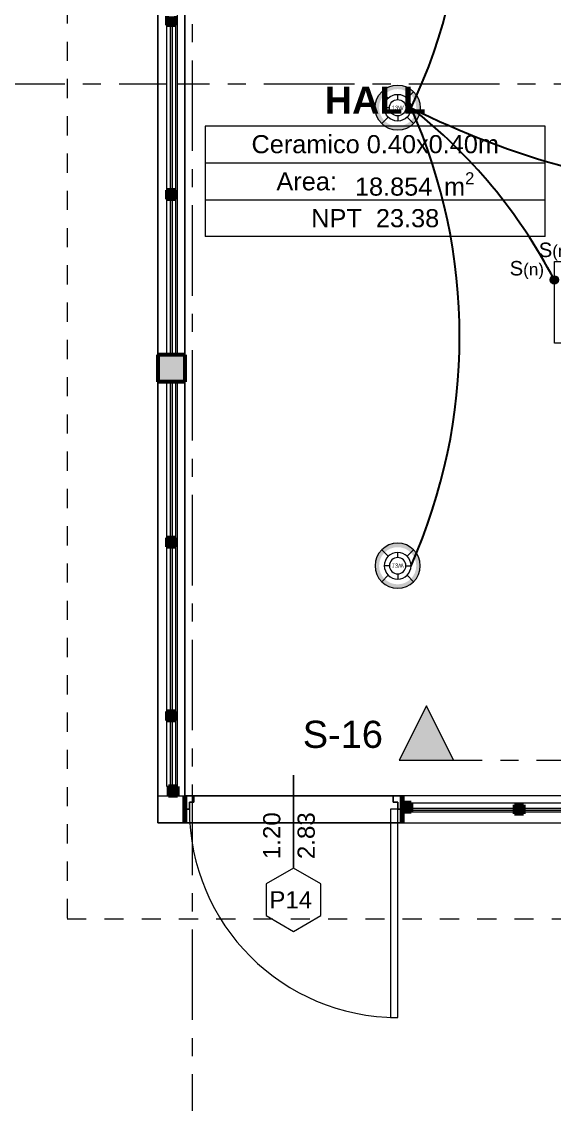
# Model space of a CAD drawing. Header units: inches. Extents: x -38 to 5698, y -33 to 92.
# Drawn here: x 482.63 to 485.57, y 18.05 to 24.02 of the extents above; entities that cross this region are included whole.
import ezdxf
from ezdxf.lldxf.tags import DXFTag

# ---------------------------------------------------------------- set-up
doc = ezdxf.new("R2010")
doc.units = ezdxf.units.IN
doc.header["$MEASUREMENT"] = 0
doc.set_wipeout_variables(frame=1)
for name, pattern in [('ACAD_ISO04W100', [30, 24, -3, 0, -3]), ('CONTINUA', [0]), ('Oculto', [0.15875, 0.105833, -0.052917]), ('Punto & Raya', [0.65, 0.5, -0.075, 0, -0.075]), ('Punto & Rayas', [0.335139, 0.15875, -0.088194, 0, -0.088194]), ('Rayas', [0.282222, 0.141111, -0.141111]), ('Wipeout_Contour', [1, 0, -1])]:
    doc.linetypes.add(name, pattern=pattern)
for name, color, linetype, lineweight in [('00 IE CKTO TOMAS', 111, 'Rayas', 18), ('01 IE LUM LED AD DN570C', 1, 'Continuous', 13), ('ALUMBRADO_PVC', 6, 'PVC1', 30), ('Cable Alumbrado', 150, 'Continuous', 30), ('Simb_Alumbrado', 140, 'CONTINUA', 30)]:
    doc.layers.add(name, color=color, linetype=linetype, lineweight=lineweight)
for name, color, linetype in [('02 _ ARQ _ ZON _ Espacio.3D', 7, 'Continuous'), ('Acabado - Muros', 7, 'Continuous'), ('Dibujo 2D - General', 7, 'Continuous'), ('Estructura - 04 MURO', 7, 'Continuous'), ('Marcador - Secciones', 251, 'Continuous')]:
    doc.layers.add(name, color=color, linetype=linetype)
doc.styles.add('Annotative', font='arial.ttf')
doc.styles.add('Estilo_Generado_1', font='swisseb.ttf')
doc.styles.add('Estilo_Generado_3', font='arial.ttf')
doc.styles.add('Estilo_Generado_4', font='swisse.ttf')
doc.styles.add('Estilo_Generado_7', font='swisse.ttf')
doc.styles.add('{18b73a54-fa43-428c-adcb-c1c7bbdf2c84}', font='Simplex.shx')
tags = doc.linetypes.add('PVC1', pattern='A,1,-0.19772,["PVC",{18b73a54-fa43-428c-adcb-c1c7bbdf2c84},S=0.13,R=0,X=0,Y=-0.061851],-0.507647', length=1.705367).pattern_tags.tags
tags[6] = DXFTag(74, 10)

# ---------------------------------------------------------------- blocks, each defined once
blk = doc.blocks.new('LUM DN570C')
at = {"layer": '01 IE LUM LED AD DN570C'}
h = blk.add_hatch(color=256, dxfattribs=at)
edge = h.paths.add_edge_path()
edge.add_arc((0, 0), 0.1344, 0, 360)
edge = h.paths.add_edge_path(flags=17)
edge.add_arc((0, 0), 0.1108, 0, 360)
for p, q in [((-0.0561, 0.0563), (-0.0949, 0.0952)), ((0.0561, 0.0563), (0.0949, 0.0952)), ((-0.0561, -0.0563), (-0.0949, -0.0952)), ((0.0561, -0.0563), (0.0949, -0.0952))]:
    blk.add_line(p, q, dxfattribs=at)
at = {"layer": '01 IE LUM LED AD DN570C', "ltscale": 0.4}
for p, q in [((0, 0.0487), (0, 0.0795)), ((-0.0487, 0), (-0.0795, 0)), ((0.0487, 0), (0.0795, 0)), ((0, -0.0487), (0, -0.0795))]:
    blk.add_line(p, q, dxfattribs=at)
at = {"layer": '01 IE LUM LED AD DN570C'}
for radius in [0.1344, 0.0795]:
    blk.add_circle((0, 0), radius, dxfattribs=at)
at = {"layer": '01 IE LUM LED AD DN570C', "ltscale": 0.4}
blk.add_circle((0, 0), 0.0487, dxfattribs=at)
at = {"color": 1, "linetype": 'ByBlock', "lineweight": 80, "insert": (-0.0353, 0.0117), "char_height": 0.025, "width": 0.622217, "attachment_point": 1}
blk.add_mtext('13W ', dxfattribs=at)
blk = doc.blocks.new('ii3t')
at = {"layer": 'Simb_Alumbrado', "lineweight": 5}
h = blk.add_hatch(color=3, dxfattribs=at)
edge = h.paths.add_edge_path()
edge.add_arc((0, 0), 0.0164, 0, 360)
blk.add_circle((0, 0), 0.0164, dxfattribs=at)

msp = doc.modelspace()

# ---------------------------------------------------------------- hatches: boundary and pattern name
at = {"layer": 'Marcador - Secciones', "linetype": 'Continuous', "lineweight": 20}
msp.add_hatch(color=152, dxfattribs=at).paths.add_polyline_path([(484.7136, 19.9456), (485.0136, 19.9456), (484.8636, 20.2456)])

# ---------------------------------------------------------------- linework, layer by layer
at = {"layer": '02 _ ARQ _ ZON _ Espacio.3D', "color": 252, "linetype": 'Continuous', "lineweight": 13}
for p, q in [((485.5197, 23.4485), (483.6425, 23.4485)), ((483.6425, 23.4485), (483.6425, 22.8378)), ((485.5197, 22.8378), (485.5197, 23.4485)), ((483.6425, 23.2449), (485.5197, 23.2449)), ((483.6425, 23.0414), (485.5197, 23.0414)), ((485.5197, 22.8378), (483.6425, 22.8378))]:
    msp.add_line(p, q, dxfattribs=at)
at = {"layer": '02 _ ARQ _ ZON _ Espacio.3D', "color": 254, "linetype": 'Continuous', "lineweight": 0, "flags": 128}
msp.add_lwpolyline([(506.57, 19.6), (483.38, 19.6), (483.38, 27.5), (506.57, 27.5)], dxfattribs=at)
msp.add_lwpolyline([(483.53, 19.75), (486.07, 19.75), (486.07, 22.25), (485.57, 22.25), (485.57, 22.7), (486.07, 22.7), (486.07, 24.4), (485.57, 24.4), (485.57, 24.85), (486.07, 24.85), (486.07, 27.3499), (483.53, 27.3499)], close=True, dxfattribs=at)
at = {"layer": 'ALUMBRADO_PVC', "linetype": 'PVC1', "ltscale": 0.4}
for centre, radius, start, end in [((482.144, 24.8149), 2.9226, 334.35257, 25.64743), ((486.801, 27.556), 4.4876, 243.21461, 266.89506), ((481.9348, 22.2849), 3.1125, 336.01917, 23.98083), ((482.9723, 21.2427), 2.9302, 27.55876, 51.94205)]:
    msp.add_arc(centre, radius, start, end, dxfattribs=at)
at = {"layer": 'Estructura - 04 MURO', "color": 152, "linetype": 'Continuous', "lineweight": 25}
msp.add_line((484.13, 19.3499), (484.13, 19.8624), dxfattribs=at)
at = {"layer": 'Estructura - 04 MURO', "color": 165, "linetype": 'Continuous', "lineweight": 25}
for p, q in [((483.58, 19.7499), (483.58, 19.7149)), ((484.68, 19.7149), (484.68, 19.7499))]:
    msp.add_line(p, q, dxfattribs=at)
at = {"layer": 'Estructura - 04 MURO', "color": 165, "linetype": 'Continuous', "lineweight": 15}
for p, q in [((484.665, 19.6749), (484.665, 18.5249)), ((484.665, 18.5249), (484.705, 18.5249))]:
    msp.add_line(p, q, dxfattribs=at)
at = {"layer": 'Estructura - 04 MURO', "color": 251, "linetype": 'Continuous', "lineweight": 13, "flags": 128}
msp.add_lwpolyline([(484.13, 18.9999), (484.2816, 19.0874), (484.2816, 19.2624), (484.13, 19.3499), (483.9785, 19.2624), (483.9785, 19.0874)], close=True, dxfattribs=at)
at = {"layer": 'Marcador - Secciones', "color": 251, "linetype": 'Punto & Raya', "lineweight": 13}
msp.add_line((483.5701, 46.2111), (483.5701, 0.8878), dxfattribs=at)
at = {"layer": 'Marcador - Secciones', "color": 251, "linetype": 'Punto & Rayas', "lineweight": 13}
msp.add_line((485.0136, 19.9456), (491.2833, 19.9456), dxfattribs=at)
at = {"layer": 'Marcador - Secciones', "color": 152, "linetype": 'Continuous', "lineweight": 20, "flags": 128}
msp.add_lwpolyline([(484.7136, 19.9456), (485.0136, 19.9456), (484.8636, 20.2456)], close=True, dxfattribs=at)

# ---------------------------------------------------------------- block references
at = {"layer": '01 IE LUM LED AD DN570C', "color": 1, "lineweight": 5, "xscale": 0.9263905751172247, "yscale": 0.9263905751172247, "zscale": 0.9263905751172247}
msp.add_blockref('LUM DN570C', (484.705, 23.5499), dxfattribs=at)
at = {"layer": '01 IE LUM LED AD DN570C', "color": 1, "lineweight": 5, "xscale": -0.9263905751172247, "yscale": 0.9263905751172247, "zscale": 0.9263905751172247, "rotation": 180}
msp.add_blockref('LUM DN570C', (484.705, 21.0199), dxfattribs=at)
at = {"layer": 'Cable Alumbrado', "lineweight": 0, "xscale": 1.404578189384958, "yscale": 1.404578189384958, "zscale": 1.404578189384958}
msp.add_blockref('ii3t', (485.57, 22.5984), dxfattribs=at)

# ---------------------------------------------------------------- texts
at = {"layer": '00 IE CKTO TOMAS', "char_height": 0.08, "width": 0.768045, "attachment_point": 7, "style": 'Annotative'}
for insert in [(485.4841, 22.7044), (485.3233, 22.6028)]:
    msp.add_mtext('S{\\H0.84375x;(n)}', dxfattribs=dict(at, insert=insert))
at = {"layer": '02 _ ARQ _ ZON _ Espacio.3D', "color": 252, "lineweight": 25, "attachment_point": 2}
for s, insert, char_height, style in [('\\A1;{\\pqc;\\pt0;\\fSwis721 Ex BT|b1|i0|c0|p34;HALL}', (484.5811, 23.666), 0.15, 'Estilo_Generado_1'), ('\\A1;{\\pqc;\\pt0;\\fSwis721 Ex BT|b0|i0|c238|p34;Ceramico 0.40x0.40m}', (484.5811, 23.3984), 0.1, 'Estilo_Generado_7'), ('\\A1;{\\pqc;\\pt0;\\fSwis721 Ex BT|b0|i0|c238|p34;Area: }', (484.2026, 23.1932), 0.1, 'Estilo_Generado_7'), ('\\A1;{\\pqc;\\pt0,0.3;\\fSwis721 Ex BT|b0|i0|c238|p34;18.854\\fSwis721 Ex BT|b0|i0|c238|p34;\\A1{\\H.66x;\\S^  ;}\\fSwis721 Ex BT|b0|i0|c238|p34; m\\fSwis721 Ex BT|b0|i0|c238|p34;\\A1{\\H.66x;\\S2^  ;}}', (484.7987, 23.1932), 0.1, 'Estilo_Generado_7'), ('\\A1;{\\pqc;\\pt0;\\fSwis721 Ex BT|b0|i0|c238|p34;NPT  23.38}', (484.5811, 22.9896), 0.1, 'Estilo_Generado_7')]:
    msp.add_mtext(s, dxfattribs=dict(at, insert=insert, char_height=char_height, style=style))
at = {"layer": 'Estructura - 04 MURO', "color": 251, "lineweight": 25, "char_height": 0.095, "attachment_point": 7, "rotation": 90, "style": 'Estilo_Generado_4'}
for s, insert in [('\\A1;{\\pql;\\pt0;\\fSwis721 Ex BT|b0|i0|c0|p34;1.20\\fSwis721 Ex BT|b0|i0|c0|p34;\\A1{\\H.66x;\\S^  ;}\\fSwis721 Ex BT|b0|i0|c0|p34;\\fSwis721 Ex BT|b0|i0|c0|p34;}', (484.085, 19.3999)), ('\\A1;{\\pql;\\pt0;\\fSwis721 Ex BT|b0|i0|c0|p34;2.83\\fSwis721 Ex BT|b0|i0|c0|p34;\\A1{\\H.66x;\\S^  ;}\\fSwis721 Ex BT|b0|i0|c0|p34;\\fSwis721 Ex BT|b0|i0|c0|p34;}', (484.275, 19.3999))]:
    msp.add_mtext(s, dxfattribs=dict(at, insert=insert))
at = {"layer": 'Estructura - 04 MURO', "color": 251, "lineweight": 25, "insert": (483.9967, 19.1274), "char_height": 0.095, "attachment_point": 7, "style": 'Estilo_Generado_4'}
msp.add_mtext('\\A1;{\\pql;\\pt0;\\fSwis721 Ex BT|b0|i0|c0|p34;P14\\fSwis721 Ex BT|b0|i0|c0|p34;\\fSwis721 Ex BT|b0|i0|c0|p34;\\fSwis721 Ex BT|b0|i0|c0|p34;}', dxfattribs=at)
at = {"layer": 'Marcador - Secciones', "color": 152, "lineweight": 20, "insert": (484.6236, 20.0117), "char_height": 0.15, "attachment_point": 9, "style": 'Estilo_Generado_3'}
msp.add_mtext('\\A1;{\\pqr;\\pt0;\\fArial|b0|i0|c0|p34;S-16}', dxfattribs=at)

# ---------------------------------------------------------------- next in the draw order: wipeouts: each hides what was drawn before it
at = {"color": 254, "linetype": 'Wipeout_Contour', "lineweight": 0, "ltscale": 16165.282401}
msp.add_wipeout([(483.38, 27.4779), (483.38, 19.6), (483.53, 19.6), (483.53, 27.4779)], dxfattribs=at).dxf.layer = 'Estructura - 04 MURO'
at = {"color": 254, "linetype": 'Wipeout_Contour', "lineweight": 0, "ltscale": 16213.9715}
msp.add_wipeout([(484.73, 19.6), (506.57, 19.6), (506.57, 19.75), (484.73, 19.75)], dxfattribs=at).dxf.layer = 'Estructura - 04 MURO'

# ---------------------------------------------------------------- next in the draw order: linework, layer by layer
at = {"layer": 'Acabado - Muros', "color": 7, "linetype": 'Continuous', "lineweight": 60}
for p, q in [((483.38, 22.1849), (483.38, 22.0349)), ((483.53, 22.1849), (483.53, 22.0349)), ((483.49, 19.75), (483.44, 19.75)), ((484.73, 19.71), (484.73, 19.66))]:
    msp.add_line(p, q, dxfattribs=at)
at = {"layer": 'Dibujo 2D - General', "color": 252, "linetype": 'ACAD_ISO04W100', "lineweight": 13}
for p, q in [((483.38, 27.35), (483.38, 19.75)), ((483.53, 19.75), (483.53, 27.35)), ((506.57, 19.75), (483.53, 19.75)), ((483.53, 19.6), (506.57, 19.6))]:
    msp.add_line(p, q, dxfattribs=at)
at = {"layer": 'Dibujo 2D - General', "color": 7, "linetype": 'Oculto', "lineweight": 13}
msp.add_lwpolyline([(482.88, 19.0689), (506.57, 19.0689), (506.57, 28.0309), (482.88, 28.0309)], close=True, dxfattribs=at)
at = {"layer": 'Dibujo 2D - General', "color": 7, "linetype": 'ACAD_ISO04W100', "lineweight": 13}
for points in [[(483.38, 22.035), (483.38, 22.185), (483.53, 22.185), (483.53, 22.035)], [(483.38, 19.75), (483.53, 19.75), (483.53, 19.6), (483.38, 19.6)]]:
    msp.add_lwpolyline(points, close=True, dxfattribs=at)
at = {"layer": 'Estructura - 04 MURO', "color": 165, "linetype": 'Continuous', "lineweight": 25}
for p, q in [((483.53, 19.6749), (483.53, 19.7499)), ((483.53, 19.7499), (483.58, 19.7499)), ((484.68, 19.7499), (484.73, 19.7499)), ((484.73, 19.7499), (484.73, 19.6749)), ((483.555, 19.6749), (483.53, 19.6749)), ((483.58, 19.7149), (483.555, 19.7149)), ((483.555, 19.7149), (483.555, 19.6749)), ((484.705, 19.7149), (484.68, 19.7149)), ((484.705, 19.6749), (484.705, 19.7149)), ((484.73, 19.6749), (484.705, 19.6749))]:
    msp.add_line(p, q, dxfattribs=at)
at = {"layer": 'Estructura - 04 MURO', "color": 7, "linetype": 'Continuous', "lineweight": 80}
for p, q in [((483.53, 19.7499), (483.53, 19.5999)), ((484.73, 19.7499), (484.73, 19.5999))]:
    msp.add_line(p, q, dxfattribs=at)
at = {"layer": 'Estructura - 04 MURO', "color": 165, "linetype": 'Continuous', "lineweight": 15}
for p, q in [((484.705, 19.6749), (484.665, 19.6749)), ((484.705, 18.5249), (484.705, 19.6749))]:
    msp.add_line(p, q, dxfattribs=at)
at = {"layer": 'Estructura - 04 MURO', "color": 7, "linetype": 'Continuous', "lineweight": 13, "flags": 128}
for points in [[(483.38, 27.4779), (483.38, 19.6)], [(483.53, 19.6), (483.53, 27.4779)], [(506.57, 19.75), (484.73, 19.75)], [(484.73, 19.75), (484.73, 19.6)], [(483.38, 19.6), (483.53, 19.6)], [(484.73, 19.6), (506.57, 19.6)]]:
    msp.add_lwpolyline(points, dxfattribs=at)
at = {"layer": 'Estructura - 04 MURO', "color": 175, "linetype": 'Continuous', "lineweight": 15}
msp.add_arc((484.705, 19.6749), 1.15, 180, 270, dxfattribs=at)
at = {"layer": 'Marcador - Secciones', "color": 251, "linetype": 'Punto & Raya', "lineweight": 13}
msp.add_line((467.1667, 23.6815), (491.4527, 23.6815), dxfattribs=at)

# ---------------------------------------------------------------- next in the draw order: wipeouts: each hides what was drawn before it
at = {"color": 254, "linetype": 'Wipeout_Contour', "lineweight": 0, "ltscale": 20207.217533}
msp.add_wipeout([(483.48, 23.0449), (483.48, 22.1849), (483.49, 22.1849), (483.49, 23.0699), (483.48, 23.0699)], dxfattribs=at).dxf.layer = 'Acabado - Muros'
at = {"color": 254, "linetype": 'Wipeout_Contour', "lineweight": 0, "ltscale": 20207.155304}
msp.add_wipeout([(483.48, 20.2149), (483.48, 20.1899), (483.49, 20.1899), (483.49, 21.1499), (483.48, 21.1499)], dxfattribs=at).dxf.layer = 'Acabado - Muros'
at = {"color": 254, "linetype": 'Wipeout_Contour', "lineweight": 0, "ltscale": 24262.074805}
msp.add_wipeout([(485.375, 19.71), (485.375, 19.7), (485.4, 19.7), (485.4, 19.66), (486.26, 19.66), (486.26, 19.71)], dxfattribs=at).dxf.layer = 'Acabado - Muros'

# ---------------------------------------------------------------- next in the draw order: wipeouts: each hides what was drawn before it
at = {"color": 254, "linetype": 'Wipeout_Contour', "lineweight": 0, "ltscale": 20207.233435}
msp.add_wipeout([(483.48, 23.0949), (483.48, 23.0699), (483.49, 23.0699), (483.49, 24.0299), (483.48, 24.0299)], dxfattribs=at).dxf.layer = 'Acabado - Muros'
at = {"color": 254, "linetype": 'Wipeout_Contour', "lineweight": 0, "ltscale": 20207.179401}
msp.add_wipeout([(483.48, 21.1499), (483.49, 21.1499), (483.49, 22.0349), (483.48, 22.0349), (483.48, 21.1749)], dxfattribs=at).dxf.layer = 'Acabado - Muros'
at = {"color": 254, "linetype": 'Wipeout_Contour', "lineweight": 0, "ltscale": 16165.198151}
msp.add_wipeout([(483.43, 20.1649), (483.43, 19.8), (483.48, 19.8), (483.48, 20.1649)], dxfattribs=at).dxf.layer = 'Acabado - Muros'
at = {"color": 254, "linetype": 'Wipeout_Contour', "lineweight": 0, "ltscale": 24257.155396}
msp.add_wipeout([(484.78, 19.71), (484.78, 19.66), (485.35, 19.66), (485.35, 19.7), (485.375, 19.7), (485.375, 19.71)], dxfattribs=at).dxf.layer = 'Acabado - Muros'

# ---------------------------------------------------------------- next in the draw order: hatches: boundary and pattern name
at = {"layer": 'Acabado - Muros', "linetype": 'Continuous', "lineweight": 0}
for points in [[(484.78, 19.71), (484.73, 19.71), (484.73, 19.66), (484.78, 19.66)], [(485.4, 19.7), (485.35, 19.7), (485.35, 19.65), (485.4, 19.65)]]:
    msp.add_hatch(color=254, dxfattribs=at).paths.add_polyline_path(points)
at = {"layer": 'Acabado - Muros', "linetype": 'Continuous', "lineweight": 9}
for points in [[(485.35, 19.67), (485.35, 19.68), (484.78, 19.68), (484.78, 19.67)], [(486.26, 19.67), (486.26, 19.68), (485.4, 19.68), (485.4, 19.67)]]:
    msp.add_hatch(color=250, dxfattribs=at).paths.add_polyline_path(points)

# ---------------------------------------------------------------- next in the draw order: linework, layer by layer
at = {"layer": 'Acabado - Muros', "color": 7, "linetype": 'Continuous', "lineweight": 60}
for p, q in [((483.44, 19.8), (483.44, 19.75)), ((484.78, 19.71), (484.73, 19.71)), ((484.78, 19.71), (484.78, 19.66)), ((485.35, 19.7), (485.35, 19.65)), ((485.4, 19.7), (485.35, 19.7)), ((485.4, 19.7), (485.4, 19.65)), ((484.78, 19.66), (484.73, 19.66)), ((485.4, 19.65), (485.35, 19.65))]:
    msp.add_line(p, q, dxfattribs=at)
at = {"layer": 'Acabado - Muros', "color": 251, "linetype": 'Continuous', "lineweight": 13, "flags": 128}
for points in [[(483.43, 19.8), (483.43, 20.1649)], [(483.44, 19.8), (483.43, 19.8)], [(484.78, 19.71), (486.26, 19.71)], [(484.78, 19.66), (485.35, 19.66)], [(485.4, 19.66), (486.26, 19.66)]]:
    msp.add_lwpolyline(points, dxfattribs=at)
at = {"layer": 'Acabado - Muros', "color": 7, "linetype": 'Continuous', "lineweight": 13, "flags": 128}
for points in [[(485.35, 19.67), (485.35, 19.68), (484.78, 19.68), (484.78, 19.67)], [(486.26, 19.67), (486.26, 19.68), (485.4, 19.68), (485.4, 19.67)]]:
    msp.add_lwpolyline(points, close=True, dxfattribs=at)

# ---------------------------------------------------------------- next in the draw order: wipeouts: each hides what was drawn before it
at = {"color": 254, "linetype": 'Wipeout_Contour', "lineweight": 0, "ltscale": 16165.275107}
msp.add_wipeout([(483.43, 24.0049), (483.43, 23.0949), (483.48, 23.0949), (483.48, 24.0049)], dxfattribs=at).dxf.layer = 'Acabado - Muros'
at = {"color": 254, "linetype": 'Wipeout_Contour', "lineweight": 0, "ltscale": 16165.253731}
msp.add_wipeout([(483.43, 23.0449), (483.43, 22.1849), (483.48, 22.1849), (483.48, 23.0449)], dxfattribs=at).dxf.layer = 'Acabado - Muros'
at = {"color": 254, "linetype": 'Wipeout_Contour', "lineweight": 0, "ltscale": 16165.231625}
msp.add_wipeout([(483.43, 22.0349), (483.43, 21.1749), (483.48, 21.1749), (483.48, 22.0349)], dxfattribs=at).dxf.layer = 'Acabado - Muros'
at = {"color": 254, "linetype": 'Wipeout_Contour', "lineweight": 0, "ltscale": 16165.21207}
msp.add_wipeout([(483.43, 21.1249), (483.43, 20.2149), (483.48, 20.2149), (483.48, 21.1249)], dxfattribs=at).dxf.layer = 'Acabado - Muros'

# ---------------------------------------------------------------- next in the draw order: hatches: boundary and pattern name
at = {"layer": 'Acabado - Muros', "linetype": 'Continuous', "lineweight": 0}
for points in [[(483.48, 24.0549), (483.43, 24.0549), (483.43, 24.0049), (483.48, 24.0049)], [(483.48, 23.0949), (483.43, 23.0949), (483.43, 23.0449), (483.48, 23.0449)], [(483.53, 22.1849), (483.38, 22.1849), (483.38, 22.0349), (483.53, 22.0349)], [(483.48, 21.1749), (483.43, 21.1749), (483.43, 21.1249), (483.48, 21.1249)]]:
    msp.add_hatch(color=254, dxfattribs=at).paths.add_polyline_path(points)
at = {"layer": 'Acabado - Muros', "linetype": 'Continuous', "lineweight": 9}
for points in [[(483.45, 24.0049), (483.45, 23.0949), (483.46, 23.0949), (483.46, 24.0049)], [(483.45, 23.0449), (483.45, 22.1849), (483.46, 22.1849), (483.46, 23.0449)], [(483.45, 22.0349), (483.45, 21.1749), (483.46, 21.1749), (483.46, 22.0349)]]:
    msp.add_hatch(color=250, dxfattribs=at).paths.add_polyline_path(points)

# ---------------------------------------------------------------- next in the draw order: linework, layer by layer
at = {"layer": 'Acabado - Muros', "color": 7, "linetype": 'Continuous', "lineweight": 60}
for p, q in [((483.43, 24.0549), (483.43, 24.0049)), ((483.48, 24.0549), (483.48, 24.0049)), ((483.48, 24.0049), (483.43, 24.0049)), ((483.43, 23.0949), (483.43, 23.0449)), ((483.48, 23.0949), (483.43, 23.0949)), ((483.48, 23.0949), (483.48, 23.0449)), ((483.48, 23.0449), (483.43, 23.0449)), ((483.53, 22.1849), (483.38, 22.1849)), ((483.53, 22.0349), (483.38, 22.0349)), ((483.43, 21.1749), (483.43, 21.1249)), ((483.48, 21.1749), (483.43, 21.1749)), ((483.48, 21.1749), (483.48, 21.1249)), ((483.48, 21.1249), (483.43, 21.1249)), ((483.43, 20.2149), (483.43, 20.1649))]:
    msp.add_line(p, q, dxfattribs=at)
at = {"layer": 'Acabado - Muros', "color": 251, "linetype": 'Continuous', "lineweight": 13, "flags": 128}
for points in [[(483.49, 22.1849), (483.49, 23.0699), (483.49, 24.0299), (483.49, 24.9149)], [(483.43, 23.0949), (483.43, 24.0049)], [(483.48, 23.0949), (483.48, 24.0049)], [(483.43, 22.1849), (483.43, 23.0449)], [(483.48, 22.1849), (483.48, 23.0449)], [(483.43, 21.1749), (483.43, 22.0349)], [(483.48, 21.1749), (483.48, 22.0349)], [(483.43, 20.2149), (483.43, 21.1249)]]:
    msp.add_lwpolyline(points, dxfattribs=at)
at = {"layer": 'Acabado - Muros', "color": 7, "linetype": 'Continuous', "lineweight": 13, "flags": 128}
for points in [[(483.45, 24.0049), (483.46, 24.0049), (483.46, 23.0949), (483.45, 23.0949)], [(483.45, 23.0449), (483.46, 23.0449), (483.46, 22.1849), (483.45, 22.1849)], [(483.45, 22.0349), (483.46, 22.0349), (483.46, 21.1749), (483.45, 21.1749)]]:
    msp.add_lwpolyline(points, close=True, dxfattribs=at)

# ---------------------------------------------------------------- next in the draw order: wipeouts: each hides what was drawn before it
at = {"color": 254, "linetype": 'Wipeout_Contour', "lineweight": 0, "ltscale": 20207.146001}
msp.add_wipeout([(483.48, 20.1649), (483.48, 19.8), (483.49, 19.8), (483.49, 20.1899), (483.48, 20.1899)], dxfattribs=at).dxf.layer = 'Acabado - Muros'

# ---------------------------------------------------------------- next in the draw order: hatches: boundary and pattern name
at = {"layer": 'Acabado - Muros', "linetype": 'Continuous', "lineweight": 9}
for points in [[(483.45, 21.1249), (483.45, 20.2149), (483.46, 20.2149), (483.46, 21.1249)], [(483.45, 20.1649), (483.45, 19.8), (483.46, 19.8), (483.46, 20.1649)]]:
    msp.add_hatch(color=250, dxfattribs=at).paths.add_polyline_path(points)
at = {"layer": 'Acabado - Muros', "linetype": 'Continuous', "lineweight": 0}
for points in [[(483.48, 20.2149), (483.43, 20.2149), (483.43, 20.1649), (483.48, 20.1649)], [(483.49, 19.8), (483.44, 19.8), (483.44, 19.75), (483.49, 19.75)]]:
    msp.add_hatch(color=254, dxfattribs=at).paths.add_polyline_path(points)

# ---------------------------------------------------------------- next in the draw order: linework, layer by layer
at = {"layer": 'Acabado - Muros', "color": 7, "linetype": 'Continuous', "lineweight": 60}
for p, q in [((483.48, 20.2149), (483.43, 20.2149)), ((483.48, 20.2149), (483.48, 20.1649)), ((483.48, 20.1649), (483.43, 20.1649)), ((483.49, 19.8), (483.44, 19.8)), ((483.49, 19.8), (483.49, 19.75))]:
    msp.add_line(p, q, dxfattribs=at)
at = {"layer": 'Acabado - Muros', "color": 251, "linetype": 'Continuous', "lineweight": 13, "flags": 128}
for points in [[(483.49, 19.8), (483.49, 20.1899), (483.49, 21.1499), (483.49, 22.0349)], [(483.48, 20.2149), (483.48, 21.1249)], [(483.48, 19.8), (483.48, 20.1649)]]:
    msp.add_lwpolyline(points, dxfattribs=at)
at = {"layer": 'Acabado - Muros', "color": 7, "linetype": 'Continuous', "lineweight": 13, "flags": 128}
for points in [[(483.45, 21.1249), (483.46, 21.1249), (483.46, 20.2149), (483.45, 20.2149)], [(483.45, 20.1649), (483.46, 20.1649), (483.46, 19.8), (483.45, 19.8)]]:
    msp.add_lwpolyline(points, close=True, dxfattribs=at)

doc.saveas('drawing.dxf')
